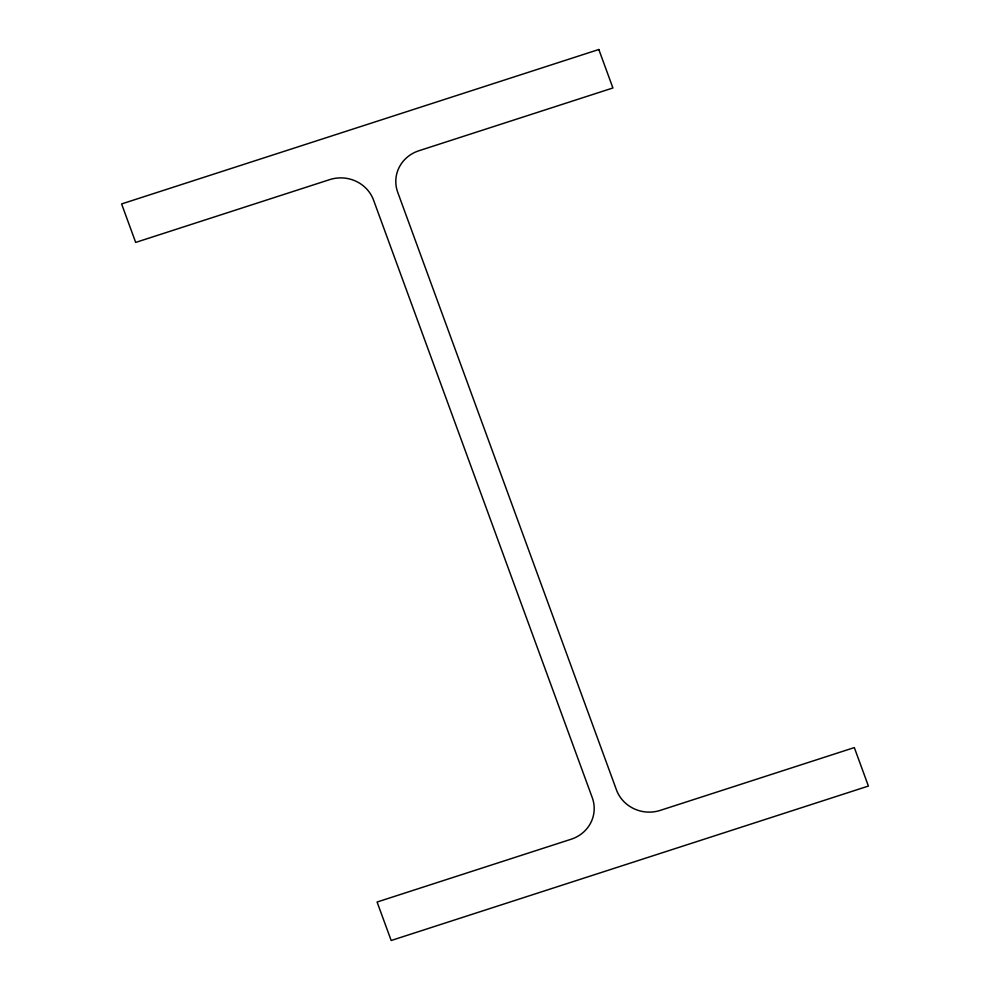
<?xml version="1.0" encoding="UTF-8"?>
<svg xmlns="http://www.w3.org/2000/svg" width="990" height="990" viewBox="0 0 990 990"><rect width="100%" height="100%" fill="white"/><g stroke="black" fill="none" stroke-linecap="round" stroke-linejoin="round"><path stroke-width="1.49" d="M598.826 49.5L121.597 203.94L135.68 242.414L329.744 179.611A34.403 32.72 5.5 0 1 373.552 200.116L592.28 797.717A34.403 32.72 5.5 0 1 571.168 839.223L377.091 902.026L391.174 940.5L868.403 786.06L854.321 747.586L660.256 810.389A34.403 32.72 5.5 0 1 616.448 789.884L397.72 192.283A34.403 32.72 5.5 0 1 418.832 150.777L612.909 87.974L598.826 49.5"/></g></svg>
